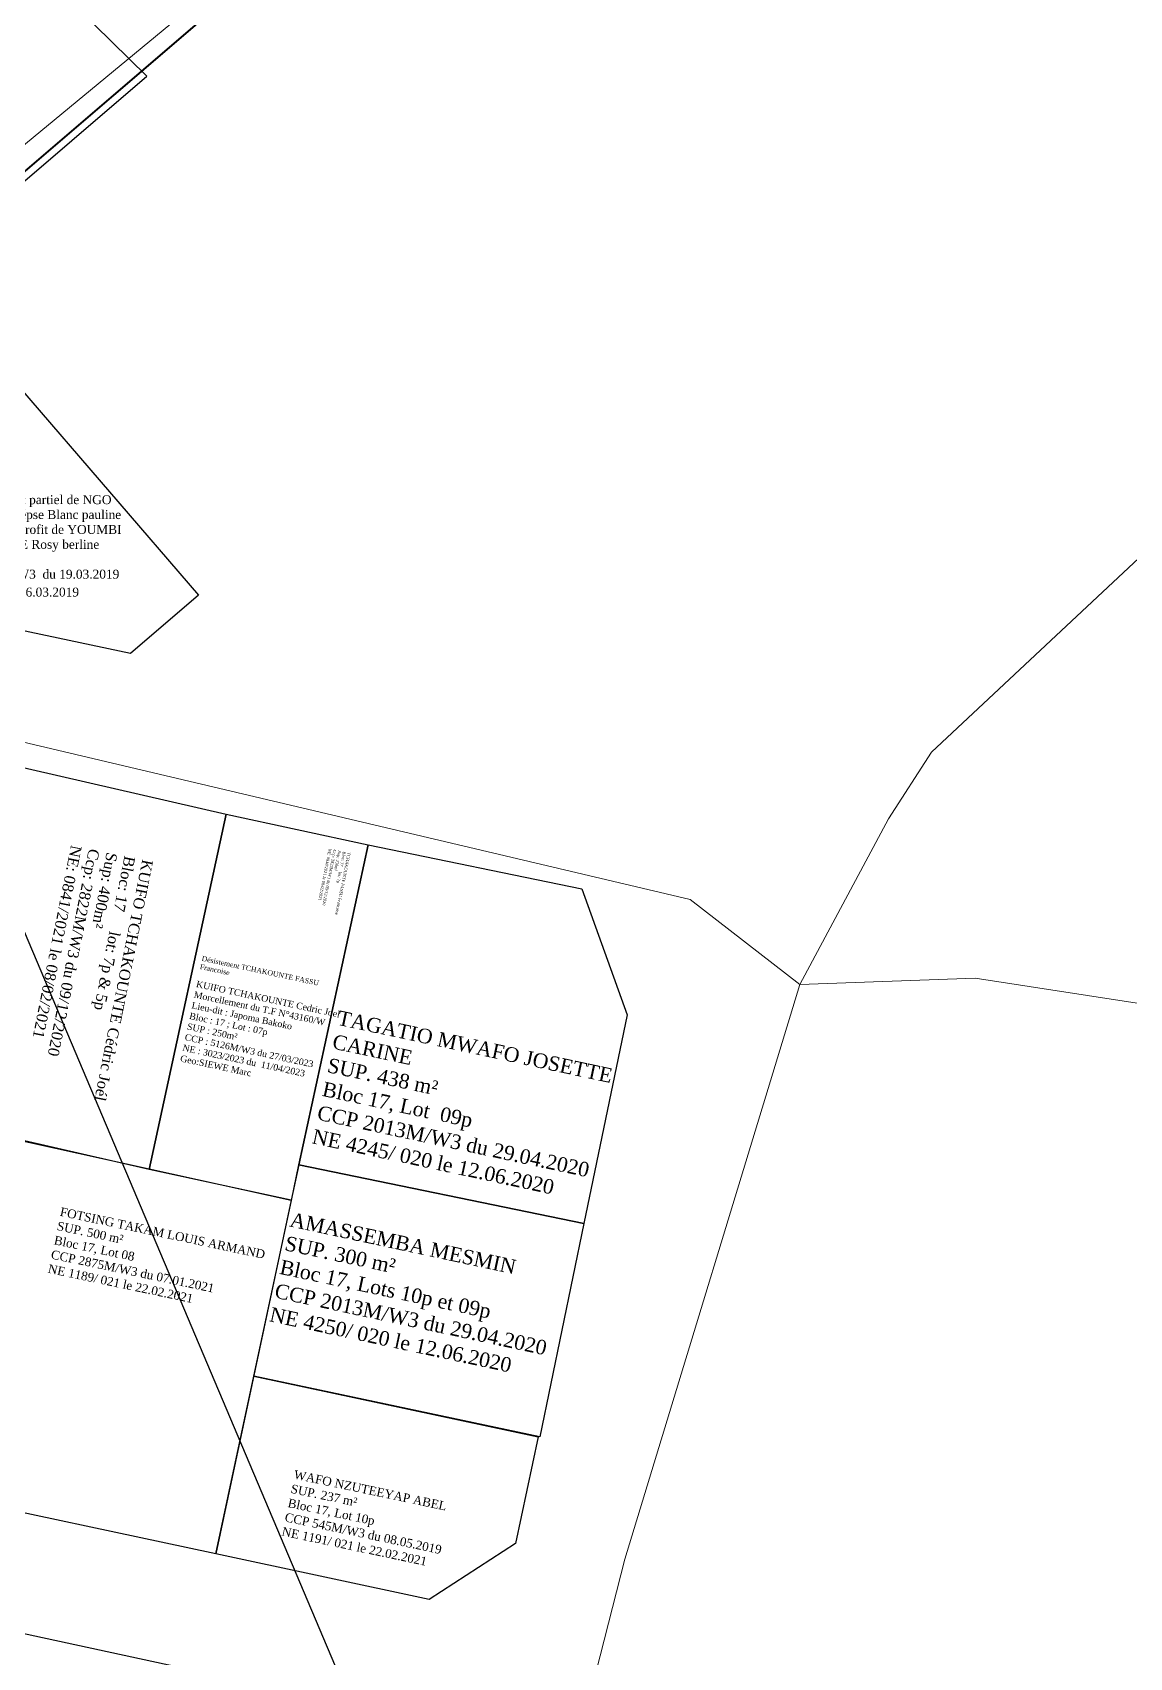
# Model space of a CAD drawing. Header units: millimetres. Extents: x 587399 to 927168, y 438565 to 1444955.
# Drawn here: x 591642.8 to 591718.2, y 444521.5 to 444633.2 of the extents above; entities that cross this region are included whole.
import ezdxf

# ---------------------------------------------------------------- set-up
doc = ezdxf.new("R2010")
doc.units = ezdxf.units.MM
doc.header["$LTSCALE"] = 2
doc.layers.add('end maj 26 02 2021', color=7, linetype='Continuous')
doc.layers.add('MAJ APRES LE 13.01.2023', color=222, linetype='Continuous', lineweight=30)
doc.layers.add('Roads_others', color=24, linetype='Continuous', lineweight=9)
doc.styles.get("Standard").update_dxf_attribs({"font": 'arial.ttf'})
doc.styles.add('Times 1.0', font='times.ttf', dxfattribs={"width": 0.99, "height": 1})

msp = doc.modelspace()

# ---------------------------------------------------------------- linework, layer by layer
at = {"color": 232, "lineweight": 30, "flags": 128}
msp.add_lwpolyline([(589619, 444839), (589665, 444789), (589701, 444534), (591315, 445141), (591436, 445058), (592078, 443543), (591745, 440674), (591661, 440379)], dxfattribs=at)
msp.add_lwpolyline([(589619, 444839), (589665, 444789), (589701, 444534), (591315, 445141), (591436, 445058), (592078, 443543), (591745, 440674), (591661, 440379)], dxfattribs=at)
msp.add_lwpolyline([(589619, 444839), (589665, 444789), (589701, 444534), (591315, 445141), (591436, 445058), (592078, 443543), (591745, 440674), (591661, 440379)], dxfattribs=at)
at = {"color": 7, "flags": 128}
msp.add_lwpolyline([(591728.992, 444691.448), (591721.941, 444691.988), (591523.659, 444521.993)], dxfattribs=at)
at = {"flags": 128}
for points in [[(591656.102, 444579.454), (591665.875, 444577.337), (591661.11, 444555.347), (591660.58, 444552.905), (591650.808, 444555.021)], [(591634.044, 444524.888), (591668.251, 444517.476), (591672.078, 444511.53), (591663.608, 444472.437), (591657.662, 444468.61), (591603.91, 444480.257), (591609.204, 444504.69), (591628.75, 444500.454)]]:
    msp.add_lwpolyline(points, close=True, dxfattribs=at)
at = {"layer": 'end maj 26 02 2021', "color": 7, "linetype": 'ByBlock'}
for p, q in [((591616.408, 444601.472), (591721.941, 444691.988)), ((591523.159, 444521.493), (591650.487, 444630.702))]:
    msp.add_line(p, q, dxfattribs=at)
at = {"layer": 'end maj 26 02 2021', "color": 3, "flags": 128}
msp.add_lwpolyline([(591874.456, 444998.939), (591843.421, 444931.555), (591839.95, 444859.828), (591823.748, 444627.747), (591849.139, 444580.95), (591929.931, 444466.068), (591959.557, 444438.385), (592091.822, 444398.082), (592072.215, 444327.865), (591903.957, 444291.158), (591658.989, 444284.208), (591608.839, 444293.269), (591518.957, 444346.158), (591503.907, 444347.982), (591496.814, 444355.823), (591496.453, 444373.421), (591520.208, 444475.348), (591523.321, 444520.978), (591650.649, 444630.187), (591591.726, 444687.985), (591637.449, 444725.167), (591690.907, 444742.417), (591737.168, 444905.939), (591770.073, 444989.463)], dxfattribs=at)
msp.add_lwpolyline([(591874.456, 444998.939), (591843.421, 444931.555), (591839.95, 444859.828), (591823.748, 444627.747), (591849.139, 444580.95), (591929.931, 444466.068), (591959.557, 444438.385), (592091.822, 444398.082), (592072.215, 444327.865), (591903.957, 444291.158), (591658.989, 444284.208), (591608.839, 444293.269), (591518.957, 444346.158), (591503.907, 444347.982), (591496.814, 444355.823), (591496.453, 444373.421), (591520.208, 444475.348), (591523.321, 444520.978), (591650.649, 444630.187), (591591.726, 444687.985), (591637.449, 444725.167), (591690.907, 444742.417), (591737.168, 444905.939), (591770.073, 444989.463)], dxfattribs=at)
at = {"layer": 'end maj 26 02 2021', "color": 150, "lineweight": -3, "flags": 128}
for points in [[(591641.972, 444608.718), (591654.203, 444594.505), (591649.538, 444590.491), (591626.468, 444595.376)], [(591641.972, 444608.718), (591654.203, 444594.505), (591649.538, 444590.491), (591626.468, 444595.376)], [(591641.972, 444608.718), (591654.203, 444594.505), (591649.538, 444590.491), (591626.468, 444595.376)], [(591641.972, 444608.718), (591654.203, 444594.505), (591649.538, 444590.491), (591626.468, 444595.376)], [(591665.875, 444577.336), (591680.569, 444574.32), (591683.68, 444565.647), (591680.696, 444551.3), (591661.11, 444555.347)], [(591665.875, 444577.336), (591680.569, 444574.32), (591683.68, 444565.647), (591680.696, 444551.3), (591661.11, 444555.347)], [(591665.875, 444577.336), (591680.569, 444574.32), (591683.68, 444565.647), (591680.696, 444551.3), (591661.11, 444555.347)], [(591665.875, 444577.336), (591680.569, 444574.32), (591683.68, 444565.647), (591680.696, 444551.3), (591661.11, 444555.347)], [(591661.11, 444555.347), (591680.696, 444551.3), (591677.685, 444536.631), (591657.999, 444540.812), (591660.608, 444552.897)]]:
    msp.add_lwpolyline(points, close=True, dxfattribs=at)
at = {"layer": 'end maj 26 02 2021', "color": 150}
for points in [[(591640.748, 444582.987), (591656.102, 444579.454), (591650.808, 444555.021), (591635.333, 444558.58)], [(591640.748, 444582.987), (591656.102, 444579.454), (591650.808, 444555.021), (591635.333, 444558.58)], [(591640.748, 444582.987), (591656.102, 444579.454), (591650.808, 444555.021), (591635.333, 444558.58)], [(591640.748, 444582.987), (591656.102, 444579.454), (591650.808, 444555.021), (591635.333, 444558.58)], [(591656.102, 444579.454), (591665.875, 444577.336), (591661.11, 444555.347), (591660.58, 444552.904), (591650.808, 444555.021)], [(591656.102, 444579.454), (591665.875, 444577.336), (591661.11, 444555.347), (591660.58, 444552.904), (591650.808, 444555.021)], [(591656.102, 444579.454), (591665.875, 444577.336), (591661.11, 444555.347), (591660.58, 444552.904), (591650.808, 444555.021)], [(591656.102, 444579.454), (591665.875, 444577.336), (591661.11, 444555.347), (591660.58, 444552.904), (591650.808, 444555.021)]]:
    msp.add_lwpolyline(points, close=True, dxfattribs=at)
at = {"layer": 'end maj 26 02 2021', "color": 150, "linetype": 'ByBlock', "lineweight": -3, "ltscale": 0.0014, "flags": 128}
for points in [[(591641.049, 444557.211), (591660.581, 444552.903), (591655.39, 444528.587), (591635.83, 444532.762)], [(591657.999, 444540.812), (591677.558, 444536.637), (591675.993, 444529.302), (591670.059, 444525.456), (591655.39, 444528.587)], [(591657.999, 444540.812), (591677.558, 444536.637), (591675.993, 444529.302), (591670.059, 444525.456), (591655.39, 444528.587)], [(591657.999, 444540.812), (591677.558, 444536.637), (591675.993, 444529.302), (591670.059, 444525.456), (591655.39, 444528.587)], [(591657.999, 444540.812), (591677.558, 444536.637), (591675.993, 444529.302), (591670.059, 444525.456), (591655.39, 444528.587)]]:
    msp.add_lwpolyline(points, close=True, dxfattribs=at)
at = {"layer": 'MAJ APRES LE 13.01.2023', "color": 232, "lineweight": 30, "flags": 128}
for points in [[(591656.102, 444579.454), (591665.875, 444577.337), (591661.11, 444555.347), (591660.58, 444552.905), (591650.808, 444555.021)], [(591634.044, 444524.888), (591668.251, 444517.476), (591672.078, 444511.53), (591663.608, 444472.437), (591657.662, 444468.61), (591603.91, 444480.257), (591609.204, 444504.69), (591628.75, 444500.454)]]:
    msp.add_lwpolyline(points, close=True, dxfattribs=at)
at = {"layer": 'Roads_others'}
for points in [[(591524.074, 444520.229), (591528.385, 444528.071), (591534.34, 444534.589), (591603.498, 444593.514), (591656.762, 444637.499), (591713.285, 444686.805), (591716.328, 444696.492), (591717, 444701.743), (591715.927, 444730.728), (591717.645, 444799.943), (591718.376, 444812.215), (591720.294, 444825.969), (591726.08, 444845.939), (591727.562, 444851.048), (591730.22, 444867.832), (591731.784, 444879.993), (591734.064, 444897.86), (591735.247, 444903.333), (591739.709, 444914.581), (591743.719, 444922.865), (591752.19, 444933.817), (591756.656, 444941.361), (591767.938, 444970.955)], [(591728.482, 444699.124), (591765.286, 444651.803), (591767.666, 444647.516), (591767.371, 444642.928), (591734.055, 444611.101), (591727.067, 444604.737), (591704.608, 444583.711), (591701.638, 444579.12), (591695.543, 444567.728)], [(591695.543, 444567.728), (591688.017, 444573.591), (591603.498, 444593.514)], [(591695.543, 444567.728), (591683.527, 444528.228), (591674.77, 444493.916), (591667.447, 444456.931), (591655.367, 444403.679), (591642.525, 444345.718), (591637.574, 444323.36), (591634.754, 444312.712), (591620.35, 444285.624)], [(591899.27, 444508.924), (591899.119, 444515.877), (591895.977, 444526.818), (591890.766, 444531.544), (591885.1, 444534.943), (591780.414, 444557.168), (591768.5, 444558.781), (591707.599, 444568.182), (591695.543, 444567.728)]]:
    msp.add_lwpolyline(points, dxfattribs=at)

# ---------------------------------------------------------------- texts
at = {"layer": 'end maj 26 02 2021', "color": 150, "linetype": 'ByBlock', "lineweight": -3, "ltscale": 0.0014, "insert": (591637.994, 444601.381), "char_height": 0.614395, "width": 12.32517, "attachment_point": 1, "style": 'Times 1.0'}
msp.add_mtext('\\A1;desistement partiel de NGO TCHOUE épse Blanc pauline carolle au profit de YOUMBI KEMEGNE Rosy berline\\Psup 249m²\\Pccp 501MW3  du 19.03.2019 \\PNE {\\H0.7x;\\S1455/2019;} le 26.03.2019', dxfattribs=at)
msp.add_mtext('\\A1;desistement partiel de NGO TCHOUE épse Blanc pauline carolle au profit de YOUMBI KEMEGNE Rosy berline\\Psup 249m²\\Pccp 501MW3  du 19.03.2019 \\PNE {\\H0.7x;\\S1455/2019;} le 26.03.2019', dxfattribs=at)
msp.add_mtext('\\A1;desistement partiel de NGO TCHOUE épse Blanc pauline carolle au profit de YOUMBI KEMEGNE Rosy berline\\Psup 249m²\\Pccp 501MW3  du 19.03.2019 \\PNE {\\H0.7x;\\S1455/2019;} le 26.03.2019', dxfattribs=at)
msp.add_mtext('\\A1;desistement partiel de NGO TCHOUE épse Blanc pauline carolle au profit de YOUMBI KEMEGNE Rosy berline\\Psup 249m²\\Pccp 501MW3  du 19.03.2019 \\PNE {\\H0.7x;\\S1455/2019;} le 26.03.2019', dxfattribs=at)
at = {"layer": 'end maj 26 02 2021', "insert": (591651.087, 444576.232), "char_height": 0.75, "attachment_point": 1, "rotation": 258.70781}
msp.add_mtext_dynamic_manual_height_columns('{\\fTimes New Roman|b0|i0|c0|p18;KUIFO TCHAKOUNTE Cédric Joél\\PBloc: 17     lot: 7p & 5p \\PSup: 400m²\\PCcp: 2822M/W3 du 09/12/2020\\PNE: 0841/2021 le 08/02/2021}', width=94.60753, gutter_width=12.5, heights=[49.279], dxfattribs=at)
msp.add_mtext_dynamic_manual_height_columns('{\\fTimes New Roman|b0|i0|c0|p18;KUIFO TCHAKOUNTE Cédric Joél\\PBloc: 17     lot: 7p & 5p \\PSup: 400m²\\PCcp: 2822M/W3 du 09/12/2020\\PNE: 0841/2021 le 08/02/2021}', width=94.60753, gutter_width=12.5, heights=[49.279], dxfattribs=at)
msp.add_mtext_dynamic_manual_height_columns('{\\fTimes New Roman|b0|i0|c0|p18;KUIFO TCHAKOUNTE Cédric Joél\\PBloc: 17     lot: 7p & 5p \\PSup: 400m²\\PCcp: 2822M/W3 du 09/12/2020\\PNE: 0841/2021 le 08/02/2021}', width=94.60753, gutter_width=12.5, heights=[49.279], dxfattribs=at)
msp.add_mtext_dynamic_manual_height_columns('{\\fTimes New Roman|b0|i0|c0|p18;KUIFO TCHAKOUNTE Cédric Joél\\PBloc: 17     lot: 7p & 5p \\PSup: 400m²\\PCcp: 2822M/W3 du 09/12/2020\\PNE: 0841/2021 le 08/02/2021}', width=94.60753, gutter_width=12.5, heights=[49.279], dxfattribs=at)
at = {"layer": 'end maj 26 02 2021', "color": 150, "linetype": 'ByBlock', "lineweight": -3, "ltscale": 0.0014, "attachment_point": 1, "style": 'Times 1.0'}
for s, insert, char_height, width, rotation in [('{\\C256;TAGATIO MWAFO JOSETTE\\PCARINE\\fTimes New Roman|b0|i0|c186|p18;\\PSUP. \\fTimes New Roman|b0|i0|c0|p18;438\\fTimes New Roman|b0|i0|c186|p18; m²\\PBloc 17, Lot\\fTimes New Roman|b0|i0|c0|p18;  09p\\fTimes New Roman|b0|i0|c186|p18;\\PCCP 2013M/W3 du 29.04.2020\\PNE 42\\fTimes New Roman|b0|i0|c0|p18;45\\fTimes New Roman|b0|i0|c186|p18;/ 020 le 12.06.2020}', (591663.904, 444565.96), 1, 78.91599, 347.95209), ('{\\C256;TAGATIO MWAFO JOSETTE\\PCARINE\\fTimes New Roman|b0|i0|c186|p18;\\PSUP. \\fTimes New Roman|b0|i0|c0|p18;438\\fTimes New Roman|b0|i0|c186|p18; m²\\PBloc 17, Lot\\fTimes New Roman|b0|i0|c0|p18;  09p\\fTimes New Roman|b0|i0|c186|p18;\\PCCP 2013M/W3 du 29.04.2020\\PNE 42\\fTimes New Roman|b0|i0|c0|p18;45\\fTimes New Roman|b0|i0|c186|p18;/ 020 le 12.06.2020}', (591663.904, 444565.96), 1, 78.91599, 347.95209), ('{\\C256;TAGATIO MWAFO JOSETTE\\PCARINE\\fTimes New Roman|b0|i0|c186|p18;\\PSUP. \\fTimes New Roman|b0|i0|c0|p18;438\\fTimes New Roman|b0|i0|c186|p18; m²\\PBloc 17, Lot\\fTimes New Roman|b0|i0|c0|p18;  09p\\fTimes New Roman|b0|i0|c186|p18;\\PCCP 2013M/W3 du 29.04.2020\\PNE 42\\fTimes New Roman|b0|i0|c0|p18;45\\fTimes New Roman|b0|i0|c186|p18;/ 020 le 12.06.2020}', (591663.904, 444565.96), 1, 78.91599, 347.95209), ('{\\C256;TAGATIO MWAFO JOSETTE\\PCARINE\\fTimes New Roman|b0|i0|c186|p18;\\PSUP. \\fTimes New Roman|b0|i0|c0|p18;438\\fTimes New Roman|b0|i0|c186|p18; m²\\PBloc 17, Lot\\fTimes New Roman|b0|i0|c0|p18;  09p\\fTimes New Roman|b0|i0|c186|p18;\\PCCP 2013M/W3 du 29.04.2020\\PNE 42\\fTimes New Roman|b0|i0|c0|p18;45\\fTimes New Roman|b0|i0|c186|p18;/ 020 le 12.06.2020}', (591663.904, 444565.96), 1, 78.91599, 347.95209), ('{\\C256;FOTSING TAKAM LOUIS ARMAND\\fTimes New Roman|b0|i0|c186|p18;\\PSUP. \\fTimes New Roman|b0|i0|c0|p18;500\\fTimes New Roman|b0|i0|c186|p18; m²\\PBloc 17, Lot \\fTimes New Roman|b0|i0|c0|p18;08\\P\\fTimes New Roman|b0|i0|c186|p18;CCP \\fTimes New Roman|b0|i0|c0|p18;2875\\fTimes New Roman|b0|i0|c186|p18;M/W3 du \\fTimes New Roman|b0|i0|c0|p18;07.01.2021\\P\\fTimes New Roman|b0|i0|c186|p18;NE 11\\fTimes New Roman|b0|i0|c0|p18;89\\fTimes New Roman|b0|i0|c186|p18;/ 021 le 22.02.2021}', (591644.763, 444552.43), 0.6, 14.36304, 348.10032), ('{\\C256;FOTSING TAKAM LOUIS ARMAND\\fTimes New Roman|b0|i0|c186|p18;\\PSUP. \\fTimes New Roman|b0|i0|c0|p18;500\\fTimes New Roman|b0|i0|c186|p18; m²\\PBloc 17, Lot \\fTimes New Roman|b0|i0|c0|p18;08\\P\\fTimes New Roman|b0|i0|c186|p18;CCP \\fTimes New Roman|b0|i0|c0|p18;2875\\fTimes New Roman|b0|i0|c186|p18;M/W3 du \\fTimes New Roman|b0|i0|c0|p18;07.01.2021\\P\\fTimes New Roman|b0|i0|c186|p18;NE 11\\fTimes New Roman|b0|i0|c0|p18;89\\fTimes New Roman|b0|i0|c186|p18;/ 021 le 22.02.2021}', (591644.763, 444552.43), 0.6, 14.36304, 348.10032), ('{\\C256;FOTSING TAKAM LOUIS ARMAND\\fTimes New Roman|b0|i0|c186|p18;\\PSUP. \\fTimes New Roman|b0|i0|c0|p18;500\\fTimes New Roman|b0|i0|c186|p18; m²\\PBloc 17, Lot \\fTimes New Roman|b0|i0|c0|p18;08\\P\\fTimes New Roman|b0|i0|c186|p18;CCP \\fTimes New Roman|b0|i0|c0|p18;2875\\fTimes New Roman|b0|i0|c186|p18;M/W3 du \\fTimes New Roman|b0|i0|c0|p18;07.01.2021\\P\\fTimes New Roman|b0|i0|c186|p18;NE 11\\fTimes New Roman|b0|i0|c0|p18;89\\fTimes New Roman|b0|i0|c186|p18;/ 021 le 22.02.2021}', (591644.763, 444552.43), 0.6, 14.36304, 348.10032), ('{\\C256;FOTSING TAKAM LOUIS ARMAND\\fTimes New Roman|b0|i0|c186|p18;\\PSUP. \\fTimes New Roman|b0|i0|c0|p18;500\\fTimes New Roman|b0|i0|c186|p18; m²\\PBloc 17, Lot \\fTimes New Roman|b0|i0|c0|p18;08\\P\\fTimes New Roman|b0|i0|c186|p18;CCP \\fTimes New Roman|b0|i0|c0|p18;2875\\fTimes New Roman|b0|i0|c186|p18;M/W3 du \\fTimes New Roman|b0|i0|c0|p18;07.01.2021\\P\\fTimes New Roman|b0|i0|c186|p18;NE 11\\fTimes New Roman|b0|i0|c0|p18;89\\fTimes New Roman|b0|i0|c186|p18;/ 021 le 22.02.2021}', (591644.763, 444552.43), 0.6, 14.36304, 348.10032), ('{\\C256;AMASSEMBA MESMIN\\fTimes New Roman|b0|i0|c186|p18;\\PSUP. \\fTimes New Roman|b0|i0|c0|p18;3\\fTimes New Roman|b0|i0|c186|p18;00 m²\\PBloc 17, Lot\\fTimes New Roman|b0|i0|c0|p18;s\\fTimes New Roman|b0|i0|c186|p18; \\fTimes New Roman|b0|i0|c0|p18;10p et 09p\\fTimes New Roman|b0|i0|c186|p18;\\PCCP 2013M/W3 du 29.04.2020\\PNE 42\\fTimes New Roman|b0|i0|c0|p18;5\\fTimes New Roman|b0|i0|c186|p18;0/ 020 le 12.06.2020}', (591660.63, 444552.09), 1, 78.91599, 347.95209), ('{\\C256;AMASSEMBA MESMIN\\fTimes New Roman|b0|i0|c186|p18;\\PSUP. \\fTimes New Roman|b0|i0|c0|p18;3\\fTimes New Roman|b0|i0|c186|p18;00 m²\\PBloc 17, Lot\\fTimes New Roman|b0|i0|c0|p18;s\\fTimes New Roman|b0|i0|c186|p18; \\fTimes New Roman|b0|i0|c0|p18;10p et 09p\\fTimes New Roman|b0|i0|c186|p18;\\PCCP 2013M/W3 du 29.04.2020\\PNE 42\\fTimes New Roman|b0|i0|c0|p18;5\\fTimes New Roman|b0|i0|c186|p18;0/ 020 le 12.06.2020}', (591660.63, 444552.09), 1, 78.91599, 347.95209), ('{\\C256;AMASSEMBA MESMIN\\fTimes New Roman|b0|i0|c186|p18;\\PSUP. \\fTimes New Roman|b0|i0|c0|p18;3\\fTimes New Roman|b0|i0|c186|p18;00 m²\\PBloc 17, Lot\\fTimes New Roman|b0|i0|c0|p18;s\\fTimes New Roman|b0|i0|c186|p18; \\fTimes New Roman|b0|i0|c0|p18;10p et 09p\\fTimes New Roman|b0|i0|c186|p18;\\PCCP 2013M/W3 du 29.04.2020\\PNE 42\\fTimes New Roman|b0|i0|c0|p18;5\\fTimes New Roman|b0|i0|c186|p18;0/ 020 le 12.06.2020}', (591660.63, 444552.09), 1, 78.91599, 347.95209), ('{\\C256;AMASSEMBA MESMIN\\fTimes New Roman|b0|i0|c186|p18;\\PSUP. \\fTimes New Roman|b0|i0|c0|p18;3\\fTimes New Roman|b0|i0|c186|p18;00 m²\\PBloc 17, Lot\\fTimes New Roman|b0|i0|c0|p18;s\\fTimes New Roman|b0|i0|c186|p18; \\fTimes New Roman|b0|i0|c0|p18;10p et 09p\\fTimes New Roman|b0|i0|c186|p18;\\PCCP 2013M/W3 du 29.04.2020\\PNE 42\\fTimes New Roman|b0|i0|c0|p18;5\\fTimes New Roman|b0|i0|c186|p18;0/ 020 le 12.06.2020}', (591660.63, 444552.09), 1, 78.91599, 347.95209), ('{\\fTimes New Roman|b0|i0|c186|p18;\\C256;WAFO NZUTEEYAP ABEL\\PSUP. 237 m²\\PBloc 17, Lot 10p\\PCCP 545M/W3 du 08.05.2019\\PNE 1191/ 021 le 22.02.2021}', (591660.839, 444534.361), 0.6, 14.36304, 348.10032), ('{\\fTimes New Roman|b0|i0|c186|p18;\\C256;WAFO NZUTEEYAP ABEL\\PSUP. 237 m²\\PBloc 17, Lot 10p\\PCCP 545M/W3 du 08.05.2019\\PNE 1191/ 021 le 22.02.2021}', (591660.839, 444534.361), 0.6, 14.36304, 348.10032), ('{\\fTimes New Roman|b0|i0|c186|p18;\\C256;WAFO NZUTEEYAP ABEL\\PSUP. 237 m²\\PBloc 17, Lot 10p\\PCCP 545M/W3 du 08.05.2019\\PNE 1191/ 021 le 22.02.2021}', (591660.839, 444534.361), 0.6, 14.36304, 348.10032), ('{\\fTimes New Roman|b0|i0|c186|p18;\\C256;WAFO NZUTEEYAP ABEL\\PSUP. 237 m²\\PBloc 17, Lot 10p\\PCCP 545M/W3 du 08.05.2019\\PNE 1191/ 021 le 22.02.2021}', (591660.839, 444534.361), 0.6, 14.36304, 348.10032)]:
    msp.add_mtext(s, dxfattribs=dict(at, insert=insert, char_height=char_height, width=width, rotation=rotation))
at = {"layer": 'MAJ APRES LE 13.01.2023', "color": 232, "lineweight": 30, "insert": (591664.662, 444576.796), "char_height": 0.2, "attachment_point": 1, "rotation": 258.70781}
msp.add_mtext_dynamic_manual_height_columns('{\\fTimes New Roman|b0|i0|c186|p18;TCHAKOUNTE FASSU Francoise\\PBloc: 17     lot: 7p \\PSup: 250m²\\PCcp: 2823M/W3 du 09/12/2020\\PNE: 0848/2021 le 08/02/2021}', width=94.60753, gutter_width=12.5, heights=[49.279], dxfattribs=at)
at = {"layer": 'MAJ APRES LE 13.01.2023', "color": 232, "lineweight": 30, "insert": (591654.472, 444569.72), "char_height": 0.44785, "width": 9.61378, "attachment_point": 1, "rotation": 347.92018}
msp.add_mtext('{\\fTimes New Roman|b0|i0|c186|p18;\\H0.7815x;\\C1;Désistement TCHAKOUNTE FASSU Francoise\\P\\P\\H1.28x;\\C7;KUIFO TCHAKOUNTE Cedric Joel\\P\\C1;Morcellement du T.F N°43160/W     \\P\\C7;Lieu-dit : Japoma Bakoko\\PBloc : 17 ; Lot : 07p\\PSUP : 250m²\\PCCP : 5126M/W3 du 27/03/2023\\PNE : 3023/2023 du  11/04/2023\\C256;\\P\\C1;Geo:SIEWE Marc}', dxfattribs=at)

doc.saveas('drawing.dxf')
